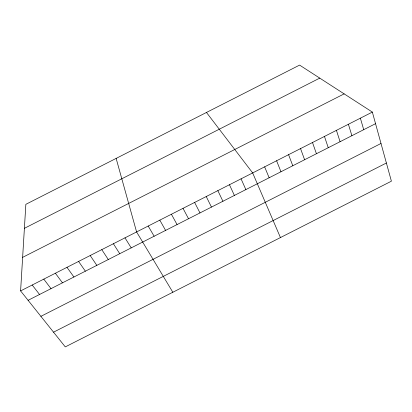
<?xml version="1.0" encoding="UTF-8"?>
<svg xmlns="http://www.w3.org/2000/svg" width="412" height="412" viewBox="0 0 412 412"><rect width="100%" height="100%" fill="white"/><g stroke="black" fill="none" stroke-linecap="round" stroke-linejoin="round"><path stroke-width="0.62" d="M20.6 290.913L25.853 204.326L299.591 65.096L372.35 112.085L391.4 181.187L65.281 346.904L20.6 290.913L372.35 112.085M24.396 228.325L319.753 78.115M22.634 257.356L344.149 93.874M28.093 300.302L375.543 123.677M40.891 316.344L381.002 143.469M53.524 332.175L386.389 163.008M32.198 285.016L39.547 294.482M206.469 112.461L252.669 172.932L280.448 237.57M43.79 279.12L51 288.658M55.388 273.228L62.459 282.833M66.986 267.331L73.918 277.008M78.589 261.435L85.372 271.184M90.187 255.533L96.83 265.359M101.79 249.636L108.289 259.534M113.388 243.739L119.748 253.71M124.99 237.842L131.212 247.885M172.829 292.252L136.593 231.941L116.138 158.409M148.196 226.044L154.134 236.231M159.805 220.142L165.598 230.406M171.407 214.245L177.062 224.576M183.016 208.343L188.526 218.746M194.624 202.441L199.99 212.922M206.232 196.539L211.459 207.092M217.84 190.638L222.923 201.262M229.448 184.736L234.392 195.432M241.061 178.834L245.861 189.602M264.633 166.85L269.149 177.763M276.601 160.768L280.963 171.758M288.565 154.68L292.783 165.748M300.533 148.598L304.607 159.738M312.497 142.516L316.426 153.727M324.465 136.429L328.246 147.717M336.434 130.346L340.07 141.707M348.408 124.259L351.894 135.697M360.376 118.172L363.719 129.687"/></g></svg>
